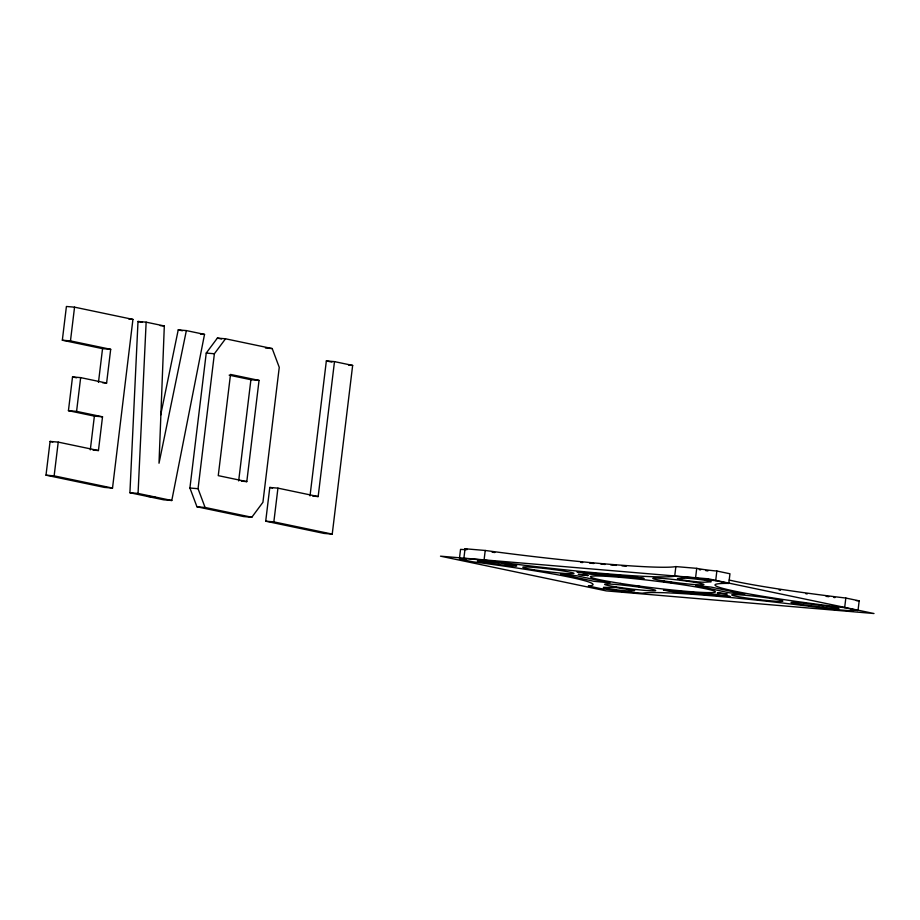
<?xml version="1.0" encoding="UTF-8"?>
<svg xmlns="http://www.w3.org/2000/svg" width="920" height="920" viewBox="0 0 920 920"><rect width="100%" height="100%" fill="white"/><g stroke="black" fill="none" stroke-linecap="round" stroke-linejoin="round"><path stroke-width="1.38" d="M164.312 325.967L159.011 463.231L186.369 330.591L204.527 334.397L171.787 500.503L163.645 499.813L129.915 492.74L138 321.471L146.142 322.161L164.312 325.967L160.241 325.622M171.787 500.503L138.057 493.43L146.142 322.161M46 475.168L50.082 441.428L58.224 442.117L98.44 450.547L102.522 416.806L76.578 411.366L68.436 410.676L72.519 376.947L80.661 377.625L106.605 383.065L110.687 349.324L70.472 340.906L62.33 340.216L66.412 306.475L74.554 307.165L132.928 319.401L112.516 488.083L104.374 487.393L46 475.168L54.142 475.858L112.516 488.083M54.142 475.858L58.224 442.117M70.472 340.906L74.554 307.165M76.578 411.366L80.661 377.625M90.298 449.857L94.38 416.116L68.436 410.676M98.463 382.375L102.545 348.645L62.33 340.216M189.911 488.014L206.241 353.073L217.373 338.1L225.515 338.79L272.216 348.577L279.255 367.344L262.924 502.297L251.804 517.259L243.662 516.568L196.96 506.793L189.911 488.014L198.053 488.704L205.091 507.472L251.804 517.259M198.053 488.704L214.383 353.751L225.515 338.79M238.659 480.93L250.907 379.718L229.16 375.164M246.802 481.62L259.049 380.409L230.506 374.428L218.258 475.64L246.802 481.62L241.373 481.16M334.489 361.617L352.647 365.424L332.235 534.106L324.093 533.428L265.707 521.191L269.79 487.45L277.932 488.14L318.159 496.57L334.489 361.617L326.347 360.928L310.017 495.88M332.235 534.106L273.849 521.881L277.932 488.14M459.54 557.623L460.541 549.366A15.283 0.851 6.9 0 0 465.037 548.757L485.231 550.471A155.583 8.682 6.9 0 0 675.866 566.582L696.727 568.341A14.559 0.816 6.9 0 0 716.852 571.021L729.962 573.769L728.789 583.406A125.879 7.026 6.9 0 0 844.652 607.683L858.015 610.477L859.188 600.841L845.825 598.046A125.879 7.026 6.9 0 1 729.203 580.037M858.015 610.477A14.432 0.805 6.9 0 0 853.404 611.053L832.428 609.281A155.618 8.682 6.9 0 0 642.309 593.205L621.713 591.468A16.525 0.92 6.9 0 0 601.266 588.719L588.328 586.017A148.12 8.268 6.9 0 0 472.604 561.775L459.379 559.003A15.283 0.851 6.9 0 0 463.875 558.405L465.037 548.757M463.875 558.405L484.058 560.107L485.231 550.471M484.058 560.107A155.583 8.682 6.9 0 0 674.693 576.219L675.866 566.582M674.693 576.219L695.554 577.99L696.727 568.341M728.789 583.406L715.691 580.669L716.852 571.021M844.652 607.683L845.825 598.046M160.655 415.069L178.227 329.9L186.369 330.591M580.738 562.407L582.67 562.545M128.869 319.056L132.928 319.401M200.456 334.052L204.527 334.397M265.431 348.001L272.216 348.577M206.241 353.073L214.383 353.751M348.577 365.079L352.647 365.424M102.545 348.645L110.687 349.324M250.907 379.718L259.049 380.409M102.534 382.72L106.605 383.065M94.38 416.116L102.522 416.806M93.012 450.087L98.44 450.547M312.731 496.11L318.159 496.57M129.915 492.74L138.057 493.43M146.786 496.282L154.928 496.972M196.96 506.793L205.091 507.472M265.707 521.191L273.849 521.881M589.697 563.143L593.906 563.5M600.921 564.098L605.141 564.454M610.754 564.926L616.365 565.397M621.977 565.869L626.198 566.226M492.096 552.184L494.856 552.529M826.114 596.356L828.817 596.7M823.871 607.43L802.274 604.635A13.926 0.782 6.9 0 1 791.246 602.393A13.926 0.782 6.9 0 1 807.404 603.716L827.655 606.337A13.926 0.782 6.9 0 1 838.787 608.557A13.926 0.782 6.9 0 1 823.871 607.43L822.273 607.223M505.034 563.707L507.587 564.052A14.202 0.793 6.9 0 1 516.281 566.053A14.202 0.793 6.9 0 1 500.388 564.719L498.099 564.409M507.587 564.052L486.864 561.372L477.342 561.004L500.388 564.719M138 321.471L142.197 322.356M178.227 329.9L182.413 330.774M217.373 338.1L221.49 338.962M326.347 360.928L331.936 362.1M72.519 376.947L76.613 377.798M50.082 441.428L52.854 442.014M269.79 487.45L272.573 488.037M715.691 580.669A14.559 0.816 6.9 0 1 695.554 577.99M856.244 600.622A14.432 0.805 6.9 0 1 859.188 600.841M833.819 597.413A13.926 0.782 6.9 0 1 834.923 597.597M805.862 593.745A13.926 0.782 6.9 0 1 807.219 593.906M779.136 589.996A25.748 1.438 6.9 0 1 780.505 590.283M699.269 569.698A13.926 0.782 6.9 0 1 700.615 569.859M705.697 570.584A13.926 0.782 6.9 0 1 707.882 570.929M634.547 590.525L630.729 591.008A14.202 0.793 6.9 0 1 613.904 589.478A14.202 0.793 6.9 0 1 603.612 587.328L615.894 587.547L634.547 590.525M663.527 590.122L677.028 592.342L730.238 596.516L716.657 594.389L663.527 590.122M577.265 572.021L589.628 574.149L644.115 578.462L631.522 576.438L577.265 572.021M578.392 574.344L587.926 575.54L578.392 574.344M632.799 585.695L642.344 586.891L632.799 585.695M663.205 581.497L672.738 582.693L663.205 581.497M695.669 585.511L729.043 592.768L744.728 594.24L711.137 587.098L695.669 585.511M717.462 592.848L726.995 594.044L717.462 592.848M561.004 574.126L593.975 581.302L610.018 582.889L576.828 575.793L561.004 574.126M684.411 578.197L678.178 578.553A13.926 0.782 6.9 0 0 686.573 580.566A13.926 0.782 6.9 0 0 704.237 582.222L710.872 581.842A13.926 0.782 6.9 0 0 701.431 579.772A13.926 0.782 6.9 0 0 684.411 578.197M708.296 578.806L440.496 556.174L606.199 590.881L874 613.525L708.296 578.806M743.199 597.505A25.748 1.438 6.9 0 0 782.793 601.162A25.748 1.438 6.9 0 0 745.844 595.32A25.748 1.438 6.9 0 0 743.199 597.505M664.263 580.991A25.748 1.438 6.9 0 0 703.857 584.648A25.748 1.438 6.9 0 0 666.908 578.806A25.748 1.438 6.9 0 0 664.263 580.991M616.101 586.925A25.748 1.438 6.9 0 0 655.695 590.571A25.748 1.438 6.9 0 0 618.746 584.74A25.748 1.438 6.9 0 0 616.101 586.925M534.313 569.848A25.748 1.438 6.9 0 0 573.907 573.505A25.748 1.438 6.9 0 0 536.969 567.663A25.748 1.438 6.9 0 0 534.313 569.848M620.597 583.418A62.87 3.507 6.9 0 0 715.369 591.905A62.87 3.507 6.9 0 0 622.932 577.576A62.87 3.507 6.9 0 0 620.597 583.418"/></g></svg>
